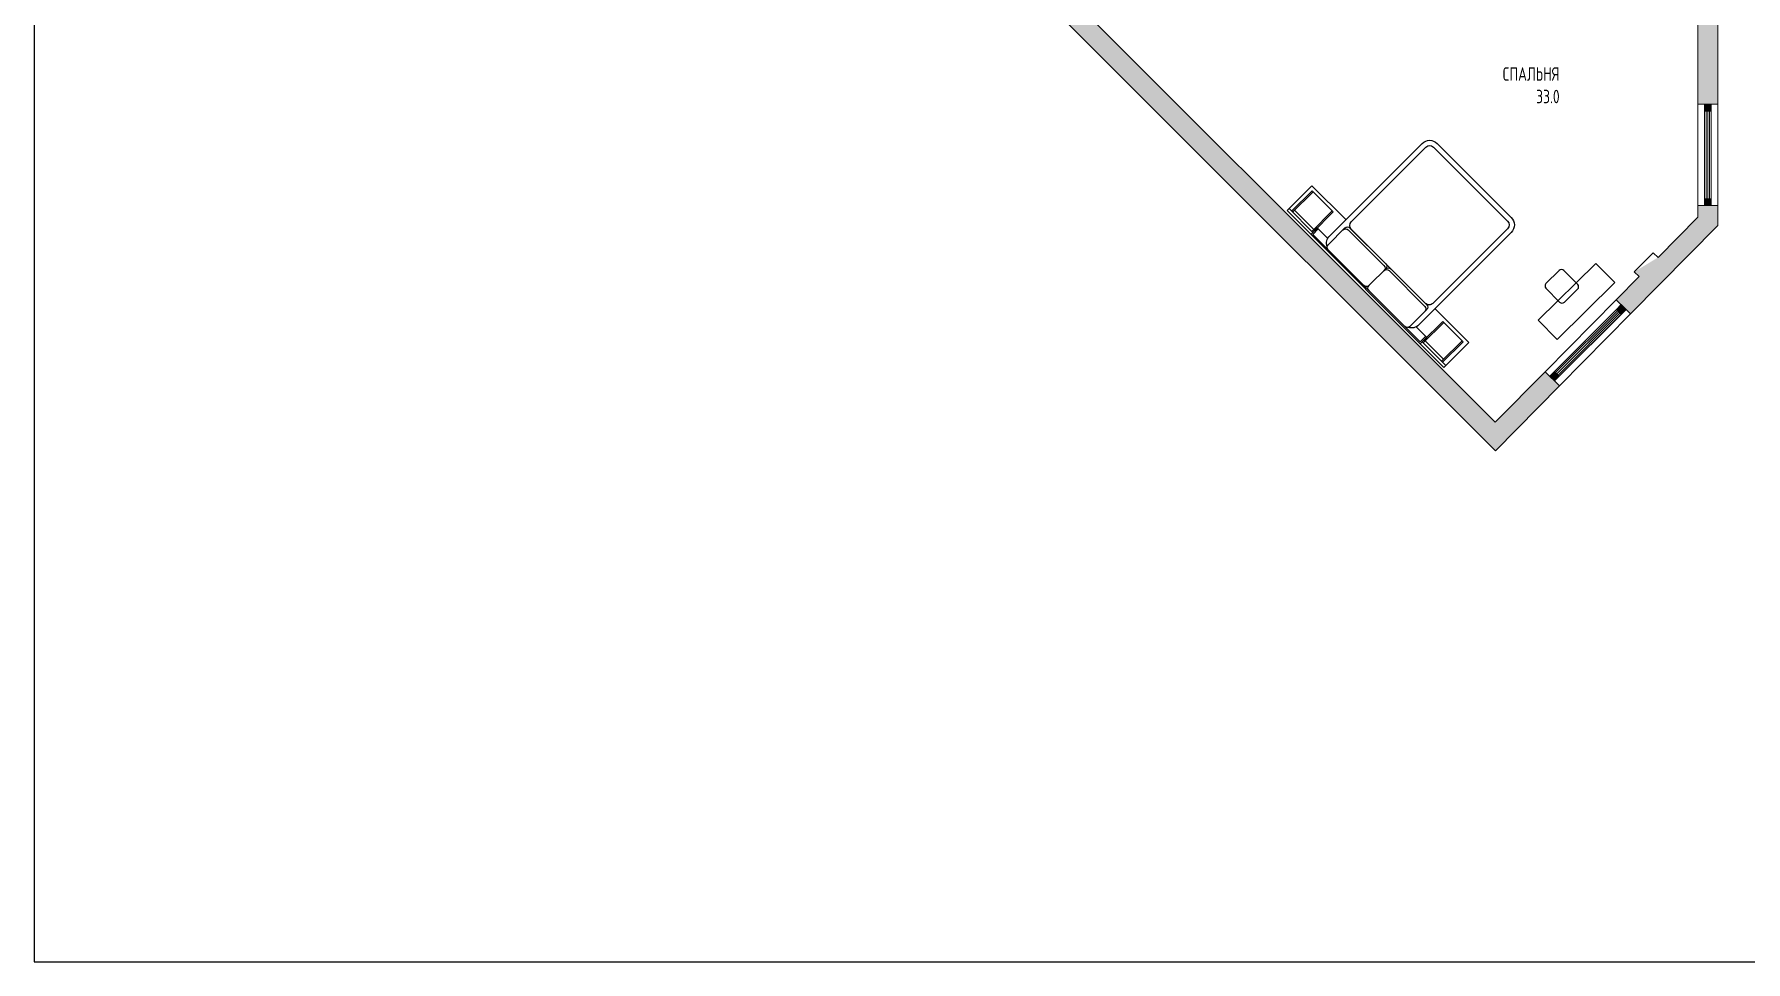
# Model space of a CAD drawing. Header units: millimetres. Extents: x -7516 to 14738, y -3327 to 3625.
# Drawn here: x 4460.5 to 4714.1, y 2738.8 to 2876.3 of the extents above; entities that cross this region are included whole.
import ezdxf

# ---------------------------------------------------------------- set-up
doc = ezdxf.new("R2010")
doc.units = ezdxf.units.MM
doc.header["$LTSCALE"] = 1.5
for name, color, linetype in [('кафель', 9, 'Continuous'), ('МЕБЕЛЬ ОСНОВ', 7, 'Continuous'), ('Основные тонкие', 7, 'Continuous')]:
    doc.layers.add(name, color=color, linetype=linetype)
doc.layers.add('ОКНА', color=130, linetype='Continuous', lineweight=30)
doc.layers.add('СТЕНЫ', color=30, linetype='Continuous', lineweight=30)
doc.styles.add('style1', font='txt.shx', dxfattribs={"width": 0.7, "height": 2.5})

# ---------------------------------------------------------------- blocks, each defined once
blk = doc.blocks.new('ЩШШ')
for p, q in [((4815.26, 2999.62), (4845.16, 2999.62)), ((4815.26, 2994.87), (4815.26, 2999.62)), ((4819.78, 2999.24), (4815.26, 2999.24)), ((4815.74, 2999.24), (4815.74, 2995.34)), ((4815.93, 2999.24), (4815.93, 2995.34)), ((4819.59, 2998.86), (4815.93, 2998.86)), ((4819.59, 2999.24), (4819.59, 2995.34)), ((4819.78, 2999.62), (4819.78, 2998.39)), ((4819.78, 2999.24), (4819.78, 2995.34)), ((4821.79, 2998.39), (4819.78, 2998.39)), ((4830.21, 2999.43), (4819.97, 2999.43)), ((4819.97, 2999.43), (4819.97, 2998.39)), ((4821.72, 2997.95), (4821.72, 2980.34)), ((4822.43, 2998.96), (4822.43, 2995.75)), ((4822.91, 2999.43), (4829.73, 2999.43)), ((4830.21, 2999.43), (4840.44, 2999.43)), ((4830.21, 2998.96), (4830.21, 2995.56)), ((4830.21, 2998.96), (4830.21, 2995.56)), ((4837.99, 2998.96), (4837.99, 2995.75)), ((4838.63, 2998.39), (4840.64, 2998.39)), ((4838.7, 2980.34), (4838.7, 2997.95)), ((4840.44, 2999.43), (4840.44, 2998.39)), ((4840.64, 2999.62), (4840.64, 2998.39)), ((4840.64, 2999.24), (4840.64, 2995.34)), ((4840.64, 2999.24), (4845.16, 2999.24)), ((4840.83, 2999.24), (4840.83, 2995.34)), ((4840.83, 2998.86), (4844.32, 2998.86)), ((4844.32, 2999.24), (4844.32, 2995.34)), ((4844.51, 2999.24), (4844.51, 2995.34)), ((4845.16, 2994.87), (4845.16, 2999.62)), ((4819.78, 2995.34), (4815.74, 2995.34)), ((4822.91, 2995.62), (4829.73, 2995.62)), ((4822.91, 2995.28), (4829.73, 2995.28)), ((4837.27, 2995.28), (4823.15, 2995.28)), ((4837.51, 2995.62), (4830.69, 2995.62)), ((4837.51, 2995.28), (4830.69, 2995.28)), ((4840.64, 2995.34), (4844.51, 2995.34)), ((4821.72, 2994.87), (4815.26, 2994.87)), ((4822.43, 2994.56), (4822.43, 2980.34)), ((4837.99, 2980.34), (4837.99, 2994.56)), ((4838.7, 2994.87), (4845.16, 2994.87)), ((4823.15, 2979.62), (4837.27, 2979.62)), ((4823.15, 2978.91), (4837.27, 2978.91))]:
    blk.add_line(p, q)
for centre, radius, start, end in [((4823.15, 2997.95), 1.43, 116.1111, 180), ((4822.91, 2998.96), 0.476, 90, 180), ((4829.73, 2998.96), 0.476, 0, 90), ((4830.69, 2998.96), 0.476, 90, 180), ((4837.51, 2998.96), 0.476, 0, 90), ((4837.27, 2997.95), 1.43, 0, 63.8889), ((4822.91, 2996.1), 0.476, 180, 270), ((4822.91, 2995.75), 0.476, 180, 270), ((4823.15, 2994.56), 0.714, 90, 180), ((4829.73, 2996.1), 0.476, 270, 0), ((4829.73, 2995.75), 0.476, 270, 0), ((4830.69, 2996.1), 0.476, 180, 270), ((4830.69, 2995.75), 0.476, 180, 270), ((4837.27, 2994.56), 0.714, 0, 90), ((4837.51, 2996.1), 0.476, 270, 0), ((4837.51, 2995.75), 0.476, 270, 0), ((4823.15, 2980.34), 1.43, 180, 270), ((4823.15, 2980.34), 0.714, 180, 270), ((4837.27, 2980.34), 0.714, 270, 0), ((4837.27, 2980.34), 1.43, 270, 0)]:
    blk.add_arc(centre, radius, start, end)
blk = doc.blocks.new('окно1500')
at = {"color": 252, "lineweight": 5, "true_color": 0x939598}
for p, q in [((546.38, 208.25), (552.88, 208.25)), ((546.38, 208.13), (552.88, 208.13)), ((546.38, 208), (552.88, 208)), ((546.38, 207.88), (552.88, 207.88)), ((546.38, 207.75), (552.88, 207.75))]:
    blk.add_line(p, q, dxfattribs=at)
for points in [[(546.38, 208.25), (545.88, 208.25), (545.88, 207.75), (546.38, 207.75)], [(553.38, 208.25), (552.88, 208.25), (552.88, 207.75), (553.38, 207.75)]]:
    blk.add_lwpolyline(points, close=True, dxfattribs=at)
blk = doc.blocks.new('окно1500.45С')
at = {"color": 252, "true_color": 0x939598}
for p, q in [((657.63, 127.36), (662.22, 131.96)), ((657.71, 127.27), (662.31, 131.87)), ((657.8, 127.18), (662.4, 131.78)), ((657.89, 127.09), (662.49, 131.69)), ((657.98, 127.01), (662.57, 131.6))]:
    blk.add_line(p, q, dxfattribs=at)
for points in [[(662.57, 132.31), (662.22, 131.96), (662.57, 131.6), (662.93, 131.96)], [(657.63, 127.36), (657.27, 127.01), (657.63, 126.65), (657.98, 127.01)]]:
    blk.add_lwpolyline(points, close=True, dxfattribs=at)

msp = doc.modelspace()

# ---------------------------------------------------------------- hatches: boundary and pattern name
at = {"layer": 'кафель', "ltscale": 1.5, "true_color": 0x6b6d70}
h = msp.add_hatch(color=251, dxfattribs=at)
h.dxf.hatch_style = 1
h.paths.add_polyline_path([(4614.05, 2907.15), (4626.8, 2894.56), (4627.4, 2894.56), (4627.4, 2893.56), (4626.39, 2893.56), (4613.35, 2906.44), (4601.33, 2894.43), (4676.99, 2818.77), (4684.37, 2826.25), (4686.49, 2824.13), (4677, 2814.52), (4565.03, 2926.49), (4562.9, 2928.61), (4569.91, 2935.62), (4572.03, 2933.5), (4567.15, 2928.61), (4579.55, 2916.21), (4592.48, 2929.15), (4599.09, 2922.33), (4598.38, 2921.63), (4592.47, 2927.72), (4586.63, 2921.88), (4581.19, 2915.51), (4582.39, 2913.37), (4599.21, 2896.55), (4611.22, 2908.56), (4603.99, 2915.92), (4604.7, 2916.63), (4611.93, 2909.26), (4619.36, 2916.7), (4621.48, 2914.58)])
at = {"layer": 'кафель', "ltscale": 1.5, "true_color": 0x939598}
h = msp.add_hatch(color=252, dxfattribs=at)
h.dxf.hatch_style = 1
h.paths.add_polyline_path([(4565.03, 2926.49), (4562.9, 2928.61), (4569.91, 2935.62), (4572.03, 2933.5), (4567.15, 2928.61), (4579.55, 2916.21), (4592.48, 2929.15), (4599.09, 2922.33), (4598.38, 2921.63), (4592.47, 2927.72), (4580.26, 2915.5), (4599.21, 2896.55), (4611.22, 2908.56), (4603.99, 2915.92), (4604.7, 2916.63), (4611.93, 2909.26), (4619.36, 2916.7), (4621.48, 2914.58), (4614.05, 2907.15), (4626.8, 2894.56), (4627.4, 2894.56), (4627.4, 2893.56), (4626.39, 2893.56), (4613.35, 2906.44), (4601.33, 2894.43), (4676.99, 2818.77), (4684.37, 2826.25), (4686.49, 2824.13), (4677, 2814.52)])
h = msp.add_hatch(color=252, dxfattribs=at)
h.dxf.hatch_style = 1
h.paths.add_polyline_path([(4636.57, 2893.56), (4635.4, 2893.56), (4635.4, 2894.56), (4636.57, 2894.56), (4636.57, 2903.14), (4637.58, 2903.14), (4637.57, 2879.14), (4706.98, 2879.14), (4706.98, 2879.89), (4709.98, 2879.89), (4709.98, 2865.89), (4706.98, 2865.89), (4706.98, 2878.14), (4636.57, 2878.14)])
at = {"layer": 'кафель', "ltscale": 1.5, "true_color": 0x636466}
h = msp.add_hatch(color=251, dxfattribs=at)
h.dxf.hatch_style = 1
h.paths.add_polyline_path([(4707.98, 2864.89), (4707.98, 2865.89), (4708.98, 2865.89), (4708.98, 2864.89)])
at = {"layer": 'кафель', "ltscale": 1.5, "true_color": 0x939598}
h = msp.add_hatch(color=252, dxfattribs=at)
h.dxf.hatch_style = 1
h.paths.add_polyline_path([(4709.98, 2847.91), (4709.98, 2850.89), (4706.98, 2850.89), (4706.98, 2849.14), (4701.1, 2843.18), (4697.57, 2841.04), (4698.29, 2840.34), (4694.91, 2836.92), (4695.65, 2836.18), (4695.65, 2836.18), (4697.04, 2834.8)])
at = {"layer": 'кафель', "ltscale": 1.5, "true_color": 0x636466}
h = msp.add_hatch(color=251, dxfattribs=at)
h.dxf.hatch_style = 1
h.paths.add_polyline_path([(4707.98, 2850.89), (4707.98, 2851.89), (4708.98, 2851.89), (4708.98, 2850.89)])
h = msp.add_hatch(color=251, dxfattribs=at)
h.dxf.hatch_style = 1
h.paths.add_polyline_path([(4694.95, 2835.48), (4695.65, 2836.18), (4696.36, 2835.48), (4695.65, 2834.77)])
h = msp.add_hatch(color=251, dxfattribs=at)
h.dxf.hatch_style = 1
h.paths.add_polyline_path([(4685.05, 2825.58), (4685.75, 2826.28), (4686.46, 2825.58), (4685.75, 2824.87)])

# ---------------------------------------------------------------- linework, layer by layer
at = {"ltscale": 0.5}
msp.add_lwpolyline([(4686.17, 2831.03), (4694.7, 2839.46), (4691.89, 2842.31), (4683.35, 2833.88)], close=True, dxfattribs=at)
msp.add_lwpolyline([(4689.2, 2839.18), (4687.16, 2841.25, 0.388492), (4686.45, 2841.25), (4684.48, 2839.31, 0.340112), (4684.48, 2838.61), (4686.52, 2836.54, 0.314319), (4687.22, 2836.53), (4689.19, 2838.47, 0.406154)], format="xyb", close=True)
at = {"layer": 'ОКНА', "color": 252, "lineweight": 0, "ltscale": 1.5, "true_color": 0x939598}
msp.add_lwpolyline([(4707.98, 2850.89), (4707.98, 2865.89), (4708.98, 2865.89), (4708.98, 2850.89)], close=True, dxfattribs=at)
msp.add_lwpolyline([(4696.36, 2835.48), (4685.75, 2824.87), (4685.05, 2825.58), (4695.65, 2836.18), (4696.36, 2835.48)], dxfattribs=at)
at = {"layer": 'Основные тонкие'}
msp.add_lwpolyline([(4460.48, 2738.78), (4855.98, 2738.78), (4855.98, 3025.78), (4460.48, 3025.78)], close=True, dxfattribs=at)
at = {"layer": 'СТЕНЫ', "color": 252, "lineweight": 0, "ltscale": 1.5, "true_color": 0x939598}
for points in [[(4601.33, 2894.43), (4676.99, 2818.77), (4684.37, 2826.25), (4686.49, 2824.13), (4677, 2814.52), (4565.03, 2926.49)], [(4709.98, 2879.89), (4706.98, 2879.89), (4706.98, 2879.14), (4637.57, 2879.14), (4637.58, 2903.14), (4636.57, 2903.14), (4636.57, 2894.56), (4635.4, 2894.56), (4635.4, 2893.56), (4636.57, 2893.56), (4636.57, 2878.14), (4706.98, 2878.14), (4706.98, 2865.89), (4709.98, 2865.89), (4709.98, 2879.89)], [(4709.98, 2850.89), (4706.98, 2850.89), (4706.98, 2849.14), (4701.1, 2843.18), (4700.39, 2843.89), (4697.57, 2841.04), (4698.29, 2840.34), (4694.91, 2836.92), (4697.04, 2834.8), (4709.98, 2847.91), (4709.98, 2850.89)], [(4694.91, 2836.92), (4684.37, 2826.25), (4686.49, 2824.13), (4697.04, 2834.8), (4694.91, 2836.92)]]:
    msp.add_lwpolyline(points, dxfattribs=at)
msp.add_lwpolyline([(4706.98, 2850.89), (4706.98, 2865.89), (4709.98, 2865.89), (4709.98, 2850.89)], close=True, dxfattribs=at)

# ---------------------------------------------------------------- block references
at = {"layer": 'МЕБЕЛЬ ОСНОВ', "xscale": -1.1, "yscale": 1.1, "zscale": 1.1, "rotation": 135.0000000226964}
msp.add_blockref('ЩШШ', (3233.89, 8928.67), dxfattribs=at)
at = {"layer": 'Основные тонкие', "color": 1, "xscale": -2, "yscale": 2, "zscale": 2, "rotation": 90}
for name, p in [('окно1500', (5124.48, 3957.65)), ('окно1500.45С', (4949.67, 4150.73))]:
    msp.add_blockref(name, p, dxfattribs=at)

# ---------------------------------------------------------------- texts
at = {"layer": 'МЕБЕЛЬ ОСНОВ', "ltscale": 1.5, "insert": (4686.52, 2871.37), "char_height": 2, "attachment_point": 3, "style": 'style1'}
msp.add_mtext_dynamic_manual_height_columns('\\pxqr;СПАЛЬНЯ\\P33.0', width=10.5703, gutter_width=12.5, heights=[0], dxfattribs=at)

doc.saveas('drawing.dxf')
